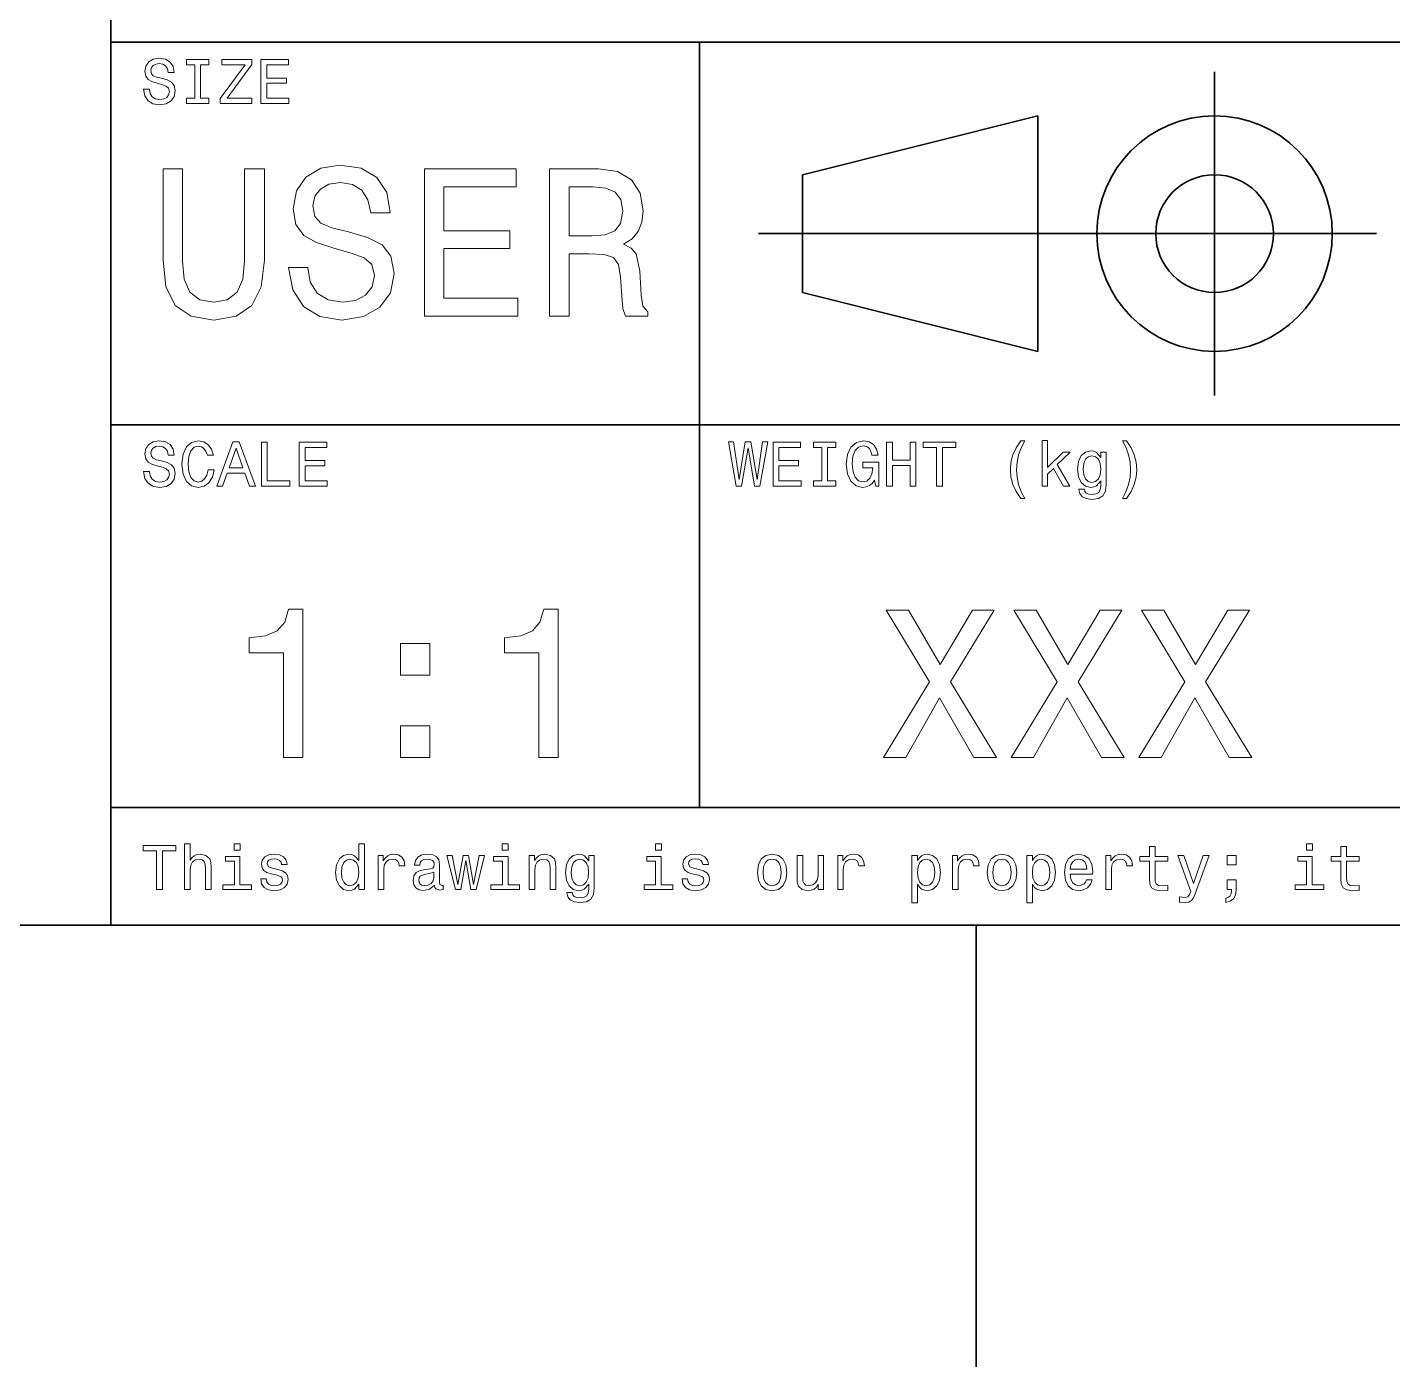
# Model space of a CAD drawing. Extents: x 0 to 1400, y 0 to 600.
# Drawn here: x 1187.16 to 1233.55, y 5 to 50.51 of the extents above; entities that cross this region are included whole.
import ezdxf

# ---------------------------------------------------------------- set-up
doc = ezdxf.new("R2010")
doc.units = 0

msp = doc.modelspace()

# ---------------------------------------------------------------- linework, layer by layer
at = {"color": 7, "lineweight": 35}
for p, q in [((1190, 20), (1190, 80)), ((1190, 50), (1235, 50)), ((1210, 24), (1210, 50)), ((1227.5, 38), (1227.5, 49)), ((1213.5, 45.5), (1221.5, 47.5)), ((1221.5, 47.5), (1221.5, 39.5)), ((1213.5, 41.5), (1213.5, 45.5)), ((1212, 43.5), (1233, 43.5)), ((1221.5, 39.5), (1213.5, 41.5)), ((1190, 37), (1235, 37)), ((1190, 24), (1355, 24)), ((20, 20), (1380, 20)), ((1190, 20), (1380, 20)), ((1219.400024, 20), (1219.400024, 5))]:
    msp.add_line(p, q, dxfattribs=at)
at = {"color": 7, "lineweight": 13}
for points in [[(1191.309082, 48.413544), (1191.112427, 48.413544), (1191.15564, 48.184437), (1191.263672, 48.01585), (1191.430176, 47.914265), (1191.654907, 47.877522), (1191.877563, 47.912102), (1192.043945, 48.007202), (1192.149902, 48.156338), (1192.188721, 48.353024), (1192.156372, 48.530258), (1192.065552, 48.64481), (1191.918579, 48.720459), (1191.721924, 48.776657), (1191.553345, 48.817722), (1191.443115, 48.865273), (1191.380371, 48.934437), (1191.360962, 49.042507), (1191.380371, 49.139767), (1191.436646, 49.213257), (1191.523071, 49.262966), (1191.641968, 49.280258), (1191.762939, 49.258644), (1191.858032, 49.200287), (1191.920776, 49.103024), (1191.95105, 48.97118), (1192.147705, 48.97118), (1192.147705, 48.975502), (1192.113159, 49.178673), (1192.011475, 49.329971), (1191.851562, 49.425072), (1191.635498, 49.457493), (1191.440918, 49.425072), (1191.289673, 49.334293), (1191.192383, 49.193802), (1191.157837, 49.012245), (1191.185913, 48.850143), (1191.268066, 48.739914), (1191.397705, 48.666424), (1191.574951, 48.610229), (1191.75, 48.560516), (1191.881836, 48.512966), (1191.961792, 48.443802), (1191.989868, 48.331409), (1191.963989, 48.216858), (1191.896973, 48.130402), (1191.79541, 48.076366), (1191.663574, 48.059078), (1191.516602, 48.082851), (1191.404175, 48.152016), (1191.332886, 48.264408)], [(1192.852295, 48.100143), (1192.575684, 48.100143), (1192.575684, 47.918587), (1193.327759, 47.918587), (1193.327759, 48.100143), (1193.051147, 48.100143), (1193.051147, 49.23703), (1193.327759, 49.23703), (1193.327759, 49.418587), (1192.575684, 49.418587), (1192.575684, 49.23703), (1192.852295, 49.23703)], [(1193.714722, 47.918587), (1194.791016, 47.918587), (1194.791016, 48.100143), (1193.952393, 48.100143), (1194.791016, 49.247837), (1194.791016, 49.418587), (1193.773071, 49.418587), (1193.773071, 49.23703), (1194.566284, 49.23703), (1193.714722, 48.091496)], [(1195.100098, 47.918587), (1196.051147, 47.918587), (1196.051147, 48.100143), (1195.29895, 48.100143), (1195.29895, 48.608067), (1195.968994, 48.608067), (1195.968994, 48.787464), (1195.29895, 48.787464), (1195.29895, 49.23703), (1196.033813, 49.23703), (1196.033813, 49.418587), (1195.100098, 49.418587)], [(1191.772339, 42.602303), (1191.873291, 41.701729), (1192.190186, 41.060516), (1192.723389, 40.693081), (1193.494263, 40.5634), (1194.257935, 40.693081), (1194.791138, 41.060516), (1195.108154, 41.694523), (1195.216187, 42.602303), (1195.216187, 45.700287), (1194.546143, 45.700287), (1194.546143, 42.56628), (1194.481323, 41.953888), (1194.286743, 41.514408), (1193.955322, 41.255043), (1193.494263, 41.168587), (1193.018799, 41.255043), (1192.687378, 41.514408), (1192.492798, 41.946686), (1192.435181, 42.56628), (1192.435181, 45.700287), (1191.772339, 45.700287)], [(1196.693115, 42.350143), (1196.037476, 42.350143), (1196.181641, 41.586452), (1196.54187, 41.024494), (1197.096558, 40.685879), (1197.845825, 40.5634), (1198.587891, 40.678673), (1199.1427, 40.995674), (1199.495728, 41.492794), (1199.625366, 42.148415), (1199.517334, 42.739193), (1199.214722, 43.121037), (1198.724854, 43.373199), (1198.069214, 43.560516), (1197.507202, 43.697403), (1197.139771, 43.855907), (1196.930908, 44.086452), (1196.866089, 44.446686), (1196.930908, 44.770893), (1197.118164, 45.01585), (1197.406372, 45.181557), (1197.802612, 45.239193), (1198.206055, 45.167145), (1198.523071, 44.972622), (1198.732056, 44.648415), (1198.832886, 44.208931), (1199.488525, 44.208931), (1199.488525, 44.223343), (1199.373291, 44.900574), (1199.034668, 45.4049), (1198.501465, 45.721901), (1197.781006, 45.829971), (1197.132568, 45.721901), (1196.628296, 45.419308), (1196.304077, 44.951008), (1196.188843, 44.345821), (1196.282471, 43.805473), (1196.556274, 43.438038), (1196.988525, 43.193081), (1197.579346, 43.005764), (1198.162842, 42.840057), (1198.602295, 42.681557), (1198.868896, 42.451008), (1198.962524, 42.076366), (1198.876099, 41.694523), (1198.652832, 41.406338), (1198.314209, 41.226223), (1197.874634, 41.168587), (1197.384766, 41.247837), (1197.010132, 41.478386), (1196.772339, 41.853024)], [(1200.65564, 40.700287), (1203.825684, 40.700287), (1203.825684, 41.305473), (1201.318481, 41.305473), (1201.318481, 42.998558), (1203.55188, 42.998558), (1203.55188, 43.596542), (1201.318481, 43.596542), (1201.318481, 45.0951), (1203.768066, 45.0951), (1203.768066, 45.700287), (1200.65564, 45.700287)], [(1204.89917, 40.700287), (1205.569214, 40.700287), (1205.569214, 42.811237), (1206.253662, 42.811237), (1206.757935, 42.789623), (1207.074951, 42.688759), (1207.247925, 42.451008), (1207.319946, 42.025936), (1207.355957, 41.377522), (1207.39917, 40.95245), (1207.485596, 40.700287), (1208.242065, 40.700287), (1208.242065, 40.837173), (1208.076416, 41.038902), (1208.018799, 41.413544), (1207.968384, 42.220459), (1207.845825, 42.818443), (1207.680176, 43.005764), (1207.420776, 43.142651), (1207.708984, 43.322765), (1207.910645, 43.574928), (1208.040405, 43.89193), (1208.083618, 44.273773), (1207.982788, 44.87896), (1207.69458, 45.332851), (1207.219116, 45.606628), (1206.570679, 45.700287), (1204.89917, 45.700287)], [(1206.383301, 45.087894), (1206.822754, 45.044666), (1207.132568, 44.90778), (1207.327148, 44.655617), (1207.391968, 44.259365), (1207.319946, 43.841496), (1207.125366, 43.589336), (1206.793945, 43.459652), (1206.340088, 43.42363), (1205.569214, 43.42363), (1205.569214, 45.087894)], [(1191.309082, 35.413544), (1191.112427, 35.413544), (1191.15564, 35.184437), (1191.263672, 35.01585), (1191.430176, 34.914265), (1191.654907, 34.877522), (1191.877563, 34.912102), (1192.043945, 35.007202), (1192.149902, 35.156338), (1192.188721, 35.353024), (1192.156372, 35.530258), (1192.065552, 35.64481), (1191.918579, 35.720459), (1191.721924, 35.776657), (1191.553345, 35.817722), (1191.443115, 35.865273), (1191.380371, 35.934437), (1191.360962, 36.042507), (1191.380371, 36.139767), (1191.436646, 36.213257), (1191.523071, 36.262966), (1191.641968, 36.280258), (1191.762939, 36.258644), (1191.858032, 36.200287), (1191.920776, 36.103024), (1191.95105, 35.97118), (1192.147705, 35.97118), (1192.147705, 35.975502), (1192.113159, 36.178673), (1192.011475, 36.329971), (1191.851562, 36.425072), (1191.635498, 36.457493), (1191.440918, 36.425072), (1191.289673, 36.334293), (1191.192383, 36.193802), (1191.157837, 36.012245), (1191.185913, 35.850143), (1191.268066, 35.739914), (1191.397705, 35.666424), (1191.574951, 35.610229), (1191.75, 35.560516), (1191.881836, 35.512966), (1191.961792, 35.443802), (1191.989868, 35.331409), (1191.963989, 35.216858), (1191.896973, 35.130402), (1191.79541, 35.076366), (1191.663574, 35.059078), (1191.516602, 35.082851), (1191.404175, 35.152016), (1191.332886, 35.264408)], [(1193.30188, 35.476223), (1193.258667, 35.294666), (1193.187378, 35.164986), (1193.087891, 35.085014), (1192.971191, 35.059078), (1192.830688, 35.09798), (1192.720459, 35.214695), (1192.646973, 35.4049), (1192.623169, 35.668587), (1192.646973, 35.930115), (1192.718262, 36.122478), (1192.828491, 36.239193), (1192.971191, 36.280258), (1193.074951, 36.258644), (1193.163574, 36.198124), (1193.232666, 36.100864), (1193.280273, 35.966858), (1193.485596, 35.966858), (1193.420776, 36.172188), (1193.30835, 36.327808), (1193.154907, 36.425072), (1192.971191, 36.459652), (1192.742065, 36.405617), (1192.567017, 36.254322), (1192.45459, 36.005764), (1192.415649, 35.668587), (1192.45459, 35.331409), (1192.567017, 35.082851), (1192.742065, 34.929394), (1192.971191, 34.877522), (1193.172241, 34.918587), (1193.334351, 35.033138), (1193.448853, 35.22118), (1193.509399, 35.476223)], [(1193.595825, 34.918587), (1193.794678, 34.918587), (1193.952393, 35.359509), (1194.551147, 35.359509), (1194.708984, 34.918587), (1194.912109, 34.918587), (1194.363159, 36.42075), (1194.1427, 36.42075)], [(1194.021606, 35.543228), (1194.25293, 36.204609), (1194.484131, 35.543228)], [(1195.115234, 34.918587), (1196.079224, 34.918587), (1196.079224, 35.100143), (1195.314087, 35.100143), (1195.314087, 36.418587), (1195.115234, 36.418587)], [(1196.401245, 34.918587), (1197.352295, 34.918587), (1197.352295, 35.100143), (1196.600098, 35.100143), (1196.600098, 35.608067), (1197.270142, 35.608067), (1197.270142, 35.787464), (1196.600098, 35.787464), (1196.600098, 36.23703), (1197.334961, 36.23703), (1197.334961, 36.418587), (1196.401245, 36.418587)], [(1211.242065, 34.918587), (1211.432251, 34.918587), (1211.648438, 36.219738), (1211.871094, 34.918587), (1212.052612, 34.918587), (1212.316284, 36.42075), (1212.143433, 36.42075), (1211.95752, 35.143372), (1211.74353, 36.42075), (1211.55542, 36.42075), (1211.345825, 35.143372), (1211.159912, 36.42075), (1210.982666, 36.42075)], [(1212.497803, 34.918587), (1213.448853, 34.918587), (1213.448853, 35.100143), (1212.696655, 35.100143), (1212.696655, 35.608067), (1213.366699, 35.608067), (1213.366699, 35.787464), (1212.696655, 35.787464), (1212.696655, 36.23703), (1213.431519, 36.23703), (1213.431519, 36.418587), (1212.497803, 36.418587)], [(1214.153442, 35.100143), (1213.876831, 35.100143), (1213.876831, 34.918587), (1214.628906, 34.918587), (1214.628906, 35.100143), (1214.352295, 35.100143), (1214.352295, 36.23703), (1214.628906, 36.23703), (1214.628906, 36.418587), (1213.876831, 36.418587), (1213.876831, 36.23703), (1214.153442, 36.23703)], [(1215.949585, 35.119595), (1215.986328, 34.918587), (1216.09436, 34.918587), (1216.09436, 35.729107), (1215.547607, 35.729107), (1215.547607, 35.545387), (1215.884766, 35.545387), (1215.884766, 35.532421), (1215.858765, 35.333572), (1215.789673, 35.1866), (1215.683716, 35.093658), (1215.55188, 35.0634), (1215.404907, 35.102303), (1215.290405, 35.219021), (1215.216919, 35.411381), (1215.190918, 35.675072), (1215.214722, 35.9366), (1215.288208, 36.12896), (1215.404907, 36.245678), (1215.562622, 36.286743), (1215.670776, 36.265129), (1215.759399, 36.204609), (1215.824219, 36.103024), (1215.860962, 35.966858), (1216.074951, 35.966858), (1216.018677, 36.174351), (1215.912842, 36.329971), (1215.763672, 36.425072), (1215.575684, 36.459652), (1215.329224, 36.405617), (1215.143433, 36.247837), (1215.024536, 35.999279), (1214.983398, 35.668587), (1215.024536, 35.335735), (1215.143433, 35.087173), (1215.318481, 34.929394), (1215.53894, 34.877522), (1215.662109, 34.89481), (1215.772339, 34.938038), (1215.867432, 35.013687)], [(1216.35376, 34.918587), (1216.55481, 34.918587), (1216.55481, 35.623199), (1217.15564, 35.623199), (1217.15564, 34.918587), (1217.354492, 34.918587), (1217.354492, 36.418587), (1217.15564, 36.418587), (1217.15564, 35.806915), (1216.55481, 35.806915), (1216.55481, 36.418587), (1216.35376, 36.418587)], [(1218.056885, 34.918587), (1218.255737, 34.918587), (1218.255737, 36.23703), (1218.709595, 36.23703), (1218.709595, 36.418587), (1217.60083, 36.418587), (1217.60083, 36.23703), (1218.056885, 36.23703)], [(1220.916382, 34.501438), (1221.052612, 34.501438), (1220.929443, 34.730545), (1220.842896, 34.970459), (1220.78894, 35.223343), (1220.771606, 35.478386), (1220.78894, 35.733429), (1220.842896, 35.98415), (1220.929443, 36.226223), (1221.052612, 36.45533), (1220.916382, 36.45533), (1220.758667, 36.217579), (1220.648438, 35.981987), (1220.583618, 35.735588), (1220.564087, 35.478386), (1220.583618, 35.219021), (1220.648438, 34.974781), (1220.758667, 34.739193)], [(1221.638306, 34.918587), (1221.828491, 34.918587), (1221.828491, 35.327087), (1222.027344, 35.519451), (1222.368896, 34.918587), (1222.582886, 34.918587), (1222.157104, 35.651295), (1222.593628, 36.07925), (1222.35376, 36.07925), (1221.828491, 35.556194), (1221.828491, 36.470459), (1221.638306, 36.470459)], [(1224.50647, 34.501438), (1224.662109, 34.739193), (1224.772339, 34.974781), (1224.837158, 35.219021), (1224.858765, 35.478386), (1224.837158, 35.735588), (1224.772339, 35.981987), (1224.662109, 36.217579), (1224.50647, 36.45533), (1224.370361, 36.45533), (1224.491333, 36.226223), (1224.577759, 35.98415), (1224.629639, 35.733429), (1224.64917, 35.478386), (1224.629639, 35.223343), (1224.577759, 34.970459), (1224.489136, 34.730545), (1224.370361, 34.501438)], [(1223.817017, 34.970459), (1223.817017, 36.07925), (1223.635498, 36.07925), (1223.635498, 35.891209), (1223.486328, 36.061958), (1223.395508, 36.105186), (1223.293945, 36.120316), (1223.110229, 36.077087), (1222.967529, 35.956051), (1222.874634, 35.761528), (1222.842163, 35.5), (1222.874634, 35.236309), (1222.967529, 35.041786), (1223.110229, 34.918587), (1223.293945, 34.877522), (1223.397705, 34.892651), (1223.484131, 34.931557), (1223.635498, 35.095821), (1223.635498, 34.931557), (1223.618164, 34.801872), (1223.570557, 34.708931), (1223.479858, 34.6549), (1223.343628, 34.635445), (1223.224731, 34.648415), (1223.140503, 34.680836), (1223.09082, 34.73703), (1223.075684, 34.812679), (1222.891968, 34.812679), (1222.891968, 34.804035), (1222.920044, 34.665707), (1223.00647, 34.561958), (1223.144775, 34.494957), (1223.332886, 34.47118), (1223.557617, 34.503601), (1223.706787, 34.594379), (1223.791016, 34.752159)], [(1223.03894, 35.5), (1223.05835, 35.692364), (1223.116699, 35.835014), (1223.20752, 35.919308), (1223.328491, 35.949566), (1223.456055, 35.919308), (1223.551147, 35.835014), (1223.609497, 35.692364), (1223.631104, 35.5), (1223.609497, 35.303314), (1223.551147, 35.162823), (1223.456055, 35.076366), (1223.328491, 35.048271), (1223.20752, 35.076366), (1223.116699, 35.162823), (1223.05835, 35.305473)], [(1195.870361, 25.700289), (1196.526001, 25.700289), (1196.526001, 30.736313), (1196.036011, 30.736313), (1195.906372, 30.296831), (1195.646973, 30.001442), (1195.250732, 29.828531), (1194.703247, 29.770893), (1194.703247, 29.259367), (1195.870361, 29.259367)], [(1204.544678, 25.700289), (1205.200317, 25.700289), (1205.200317, 30.736313), (1204.710449, 30.736313), (1204.580688, 30.296831), (1204.321411, 30.001442), (1203.925171, 29.828531), (1203.377563, 29.770893), (1203.377563, 29.259367), (1204.544678, 29.259367)], [(1216.253662, 25.700289), (1217.010132, 25.700289), (1218.15564, 27.724785), (1219.322754, 25.700289), (1220.086426, 25.700289), (1218.523071, 28.272335), (1220.007202, 30.707493), (1219.279541, 30.707493), (1218.177246, 28.855907), (1217.096558, 30.707493), (1216.340088, 30.707493), (1217.817017, 28.265131)], [(1220.59082, 25.700289), (1221.34729, 25.700289), (1222.492798, 27.724785), (1223.659912, 25.700289), (1224.423706, 25.700289), (1222.860229, 28.272335), (1224.34436, 30.707493), (1223.616699, 30.707493), (1222.514404, 28.855907), (1221.433716, 30.707493), (1220.677246, 30.707493), (1222.154175, 28.265131)], [(1224.927979, 25.700289), (1225.684448, 25.700289), (1226.829956, 27.724785), (1227.997192, 25.700289), (1228.760864, 25.700289), (1227.197388, 28.272335), (1228.681641, 30.707493), (1227.953857, 30.707493), (1226.851562, 28.855907), (1225.770874, 30.707493), (1225.014404, 30.707493), (1226.491333, 28.265131)], [(1199.840088, 28.495678), (1200.834351, 28.495678), (1200.834351, 29.569164), (1199.840088, 29.569164)], [(1199.840088, 25.700289), (1200.834351, 25.700289), (1200.834351, 26.773775), (1199.840088, 26.773775)], [(1192.504272, 21.214336), (1192.69458, 21.214336), (1192.69458, 21.884365), (1192.713989, 22.037823), (1192.776611, 22.150215), (1192.873901, 22.219379), (1193.003662, 22.245316), (1193.1073, 22.223701), (1193.172241, 22.165344), (1193.20459, 22.068083), (1193.215454, 21.9384), (1193.215454, 21.214336), (1193.40564, 21.214336), (1193.40564, 21.977304), (1193.396973, 22.130762), (1193.358032, 22.258286), (1193.230591, 22.375), (1193.031738, 22.416065), (1192.923584, 22.400936), (1192.830688, 22.359869), (1192.75293, 22.295029), (1192.69458, 22.206411), (1192.69458, 22.766211), (1192.504272, 22.766211)], [(1194.393433, 22.766211), (1194.192383, 22.766211), (1194.192383, 22.550072), (1194.393433, 22.550072)], [(1198.422241, 21.393732), (1198.422241, 21.214336), (1198.612427, 21.214336), (1198.612427, 22.766211), (1198.424316, 22.766211), (1198.424316, 22.197765), (1198.279541, 22.36203), (1198.190918, 22.400936), (1198.089355, 22.416065), (1197.90564, 22.372837), (1197.762939, 22.251801), (1197.670044, 22.057276), (1197.637573, 21.795748), (1197.670044, 21.534222), (1197.762939, 21.337536), (1197.90564, 21.214336), (1198.089355, 21.173269), (1198.190918, 21.1884), (1198.281738, 21.227304)], [(1203.501465, 22.766211), (1203.300415, 22.766211), (1203.300415, 22.550072), (1203.501465, 22.550072)], [(1208.706055, 22.766211), (1208.505005, 22.766211), (1208.505005, 22.550072), (1208.706055, 22.550072)], [(1230.825684, 22.766211), (1230.624634, 22.766211), (1230.624634, 22.550072), (1230.825684, 22.550072)], [(1191.551147, 21.214336), (1191.75, 21.214336), (1191.75, 22.53278), (1192.203857, 22.53278), (1192.203857, 22.714336), (1191.095093, 22.714336), (1191.095093, 22.53278), (1191.551147, 22.53278)], [(1194.386841, 21.374279), (1194.386841, 22.336094), (1193.898438, 22.336094), (1193.898438, 22.17399), (1194.196655, 22.17399), (1194.196655, 21.374279), (1193.807617, 21.374279), (1193.807617, 21.214336), (1194.780273, 21.214336), (1194.780273, 21.374279)], [(1195.675049, 21.89085), (1195.491333, 21.934076), (1195.355225, 21.983789), (1195.309814, 22.085373), (1195.322754, 22.1567), (1195.368164, 22.208572), (1195.44165, 22.240993), (1195.547607, 22.253962), (1195.64917, 22.240993), (1195.729126, 22.202089), (1195.781006, 22.143732), (1195.802612, 22.065922), (1195.988525, 22.065922), (1195.988525, 22.070244), (1195.956055, 22.210733), (1195.867432, 22.320965), (1195.729126, 22.390129), (1195.547607, 22.416065), (1195.363892, 22.390129), (1195.229858, 22.318804), (1195.145508, 22.212896), (1195.119629, 22.07889), (1195.139038, 21.949207), (1195.199585, 21.858429), (1195.29895, 21.793587), (1195.443848, 21.748198), (1195.65564, 21.696325), (1195.785278, 21.64229), (1195.819824, 21.599062), (1195.832886, 21.534222), (1195.813354, 21.45425), (1195.761475, 21.393732), (1195.677246, 21.354826), (1195.564819, 21.341858), (1195.445923, 21.354826), (1195.359497, 21.400215), (1195.301147, 21.473701), (1195.277344, 21.575287), (1195.093628, 21.575287), (1195.123901, 21.402376), (1195.212524, 21.277016), (1195.353027, 21.201368), (1195.547607, 21.173269), (1195.750732, 21.201368), (1195.899902, 21.277016), (1195.990601, 21.398054), (1196.023071, 21.555836), (1195.999268, 21.692001), (1195.932251, 21.784941), (1195.822021, 21.845461)], [(1199.081421, 21.214336), (1199.271606, 21.214336), (1199.271606, 21.877882), (1199.291016, 22.037823), (1199.349365, 22.152376), (1199.44458, 22.22154), (1199.572021, 22.245316), (1199.667114, 22.230186), (1199.738525, 22.186958), (1199.781738, 22.113472), (1199.796875, 22.014048), (1199.989136, 22.014048), (1199.963257, 22.189121), (1199.891968, 22.31448), (1199.773071, 22.390129), (1199.610962, 22.416065), (1199.500732, 22.398775), (1199.40564, 22.355547), (1199.321289, 22.282061), (1199.254272, 22.182636), (1199.254272, 22.375), (1199.081421, 22.375)], [(1201.000732, 21.365633), (1201.000732, 21.35915), (1201.011475, 21.285662), (1201.043945, 21.233789), (1201.180176, 21.192722), (1201.286011, 21.210014), (1201.286011, 21.356987), (1201.240601, 21.350504), (1201.180176, 21.378601), (1201.169312, 21.465057), (1201.169312, 22.065922), (1201.143311, 22.219379), (1201.067749, 22.32745), (1200.935913, 22.39229), (1200.75, 22.416065), (1200.568481, 22.390129), (1200.434448, 22.316643), (1200.350098, 22.202089), (1200.322021, 22.050793), (1200.322021, 22.037823), (1200.492798, 22.037823), (1200.507935, 22.128601), (1200.55542, 22.193443), (1200.633301, 22.232347), (1200.74353, 22.247478), (1200.849365, 22.236671), (1200.925049, 22.20425), (1200.970459, 22.148054), (1200.985596, 22.070244), (1200.976929, 21.979465), (1200.942383, 21.934076), (1200.855957, 21.912464), (1200.693848, 21.895172), (1200.507935, 21.856268), (1200.376099, 21.787104), (1200.298218, 21.679033), (1200.274536, 21.519091), (1200.296143, 21.37644), (1200.363159, 21.270533), (1200.471191, 21.203529), (1200.620361, 21.179754), (1200.821289, 21.225143)], [(1201.886841, 21.214336), (1202.059814, 22.199926), (1202.232666, 21.214336), (1202.414307, 21.214336), (1202.699585, 22.375), (1202.515869, 22.375), (1202.323486, 21.389408), (1202.15271, 22.375), (1201.964722, 22.375), (1201.793945, 21.389408), (1201.601562, 22.375), (1201.420044, 22.375), (1201.705322, 21.214336)], [(1203.494995, 21.374279), (1203.494995, 22.336094), (1203.00647, 22.336094), (1203.00647, 22.17399), (1203.30481, 22.17399), (1203.30481, 21.374279), (1202.915649, 21.374279), (1202.915649, 21.214336), (1203.888306, 21.214336), (1203.888306, 21.374279)], [(1204.214722, 21.214336), (1204.404907, 21.214336), (1204.404907, 21.884365), (1204.424316, 22.037823), (1204.487061, 22.150215), (1204.584351, 22.219379), (1204.713989, 22.245316), (1204.817749, 22.223701), (1204.882568, 22.165344), (1204.915039, 22.068083), (1204.925781, 21.9384), (1204.925781, 21.214336), (1205.115967, 21.214336), (1205.115967, 21.977304), (1205.1073, 22.130762), (1205.068481, 22.258286), (1204.940918, 22.375), (1204.742065, 22.416065), (1204.631836, 22.400936), (1204.53894, 22.359869), (1204.458984, 22.290705), (1204.39624, 22.197765), (1204.39624, 22.375), (1204.214722, 22.375)], [(1206.419312, 21.266209), (1206.419312, 22.375), (1206.237793, 22.375), (1206.237793, 22.186958), (1206.088623, 22.357708), (1205.997803, 22.400936), (1205.89624, 22.416065), (1205.712524, 22.372837), (1205.569946, 22.251801), (1205.476929, 22.057276), (1205.44458, 21.795748), (1205.476929, 21.532061), (1205.569946, 21.337536), (1205.712524, 21.214336), (1205.89624, 21.173269), (1206, 21.1884), (1206.086426, 21.227304), (1206.237793, 21.391569), (1206.237793, 21.227304), (1206.220459, 21.097622), (1206.172852, 21.004683), (1206.082153, 20.950647), (1205.945923, 20.931194), (1205.827148, 20.944164), (1205.742798, 20.976583), (1205.693115, 21.03278), (1205.677979, 21.108429), (1205.494263, 21.108429), (1205.494263, 21.099783), (1205.522339, 20.961454), (1205.608765, 20.857708), (1205.74707, 20.790705), (1205.935181, 20.76693), (1206.159912, 20.799351), (1206.309082, 20.890129), (1206.393433, 21.047911)], [(1208.699585, 21.374279), (1208.699585, 22.336094), (1208.21106, 22.336094), (1208.21106, 22.17399), (1208.509399, 22.17399), (1208.509399, 21.374279), (1208.120361, 21.374279), (1208.120361, 21.214336), (1209.092896, 21.214336), (1209.092896, 21.374279)], [(1209.987793, 21.89085), (1209.804077, 21.934076), (1209.667847, 21.983789), (1209.622437, 22.085373), (1209.635498, 22.1567), (1209.680786, 22.208572), (1209.754272, 22.240993), (1209.860229, 22.253962), (1209.961792, 22.240993), (1210.041748, 22.202089), (1210.093628, 22.143732), (1210.115234, 22.065922), (1210.301147, 22.065922), (1210.301147, 22.070244), (1210.268677, 22.210733), (1210.180176, 22.320965), (1210.041748, 22.390129), (1209.860229, 22.416065), (1209.676514, 22.390129), (1209.54248, 22.318804), (1209.458252, 22.212896), (1209.432251, 22.07889), (1209.451782, 21.949207), (1209.512207, 21.858429), (1209.611694, 21.793587), (1209.75647, 21.748198), (1209.968262, 21.696325), (1210.098022, 21.64229), (1210.132568, 21.599062), (1210.145508, 21.534222), (1210.126099, 21.45425), (1210.074219, 21.393732), (1209.989868, 21.354826), (1209.877563, 21.341858), (1209.758667, 21.354826), (1209.672241, 21.400215), (1209.613892, 21.473701), (1209.590088, 21.575287), (1209.406372, 21.575287), (1209.436646, 21.402376), (1209.525269, 21.277016), (1209.665649, 21.201368), (1209.860229, 21.173269), (1210.063354, 21.201368), (1210.212524, 21.277016), (1210.303345, 21.398054), (1210.335693, 21.555836), (1210.312012, 21.692001), (1210.244995, 21.784941), (1210.134766, 21.845461)], [(1211.965454, 21.793587), (1212, 21.529898), (1212.099365, 21.335373), (1212.257202, 21.214336), (1212.468994, 21.173269), (1212.678711, 21.214336), (1212.836426, 21.333212), (1212.935913, 21.527737), (1212.972656, 21.793587), (1212.935913, 22.057276), (1212.836426, 22.253962), (1212.678711, 22.372837), (1212.468994, 22.416065), (1212.257202, 22.372837), (1212.099365, 22.251801), (1212, 22.057276)], [(1214.217529, 22.375), (1214.027344, 22.375), (1214.027344, 21.704971), (1214.005737, 21.549351), (1213.943115, 21.436958), (1213.845825, 21.367794), (1213.718262, 21.34618), (1213.616699, 21.363472), (1213.55188, 21.415344), (1213.515137, 21.503962), (1213.50647, 21.629322), (1213.50647, 22.375), (1213.316284, 22.375), (1213.316284, 21.61203), (1213.322754, 21.458572), (1213.363892, 21.331051), (1213.489258, 21.214336), (1213.690186, 21.173269), (1213.798218, 21.1884), (1213.891235, 21.227304), (1213.971191, 21.294308), (1214.036011, 21.391569), (1214.036011, 21.214336), (1214.217529, 21.214336)], [(1214.69519, 21.214336), (1214.885498, 21.214336), (1214.885498, 21.877882), (1214.904907, 22.037823), (1214.963257, 22.152376), (1215.05835, 22.22154), (1215.185913, 22.245316), (1215.281006, 22.230186), (1215.352295, 22.186958), (1215.395508, 22.113472), (1215.410645, 22.014048), (1215.603027, 22.014048), (1215.577148, 22.189121), (1215.505737, 22.31448), (1215.386841, 22.390129), (1215.224731, 22.416065), (1215.114502, 22.398775), (1215.019409, 22.355547), (1214.935181, 22.282061), (1214.868164, 22.182636), (1214.868164, 22.375), (1214.69519, 22.375)], [(1217.40564, 22.195604), (1217.40564, 22.375), (1217.215454, 22.375), (1217.215454, 20.764769), (1217.40564, 20.764769), (1217.40564, 21.391569), (1217.472656, 21.289986), (1217.548218, 21.222982), (1217.738525, 21.173269), (1217.920044, 21.214336), (1218.062744, 21.337536), (1218.15564, 21.532061), (1218.190186, 21.795748), (1218.15564, 22.057276), (1218.062744, 22.251801), (1217.920044, 22.372837), (1217.738525, 22.416065), (1217.634766, 22.403097), (1217.546143, 22.36203), (1217.470459, 22.292866)], [(1218.598755, 21.214336), (1218.78894, 21.214336), (1218.78894, 21.877882), (1218.80835, 22.037823), (1218.866699, 22.152376), (1218.961792, 22.22154), (1219.089355, 22.245316), (1219.184448, 22.230186), (1219.255737, 22.186958), (1219.29895, 22.113472), (1219.314087, 22.014048), (1219.50647, 22.014048), (1219.480591, 22.189121), (1219.40918, 22.31448), (1219.290405, 22.390129), (1219.128296, 22.416065), (1219.018066, 22.398775), (1218.922974, 22.355547), (1218.838623, 22.282061), (1218.771606, 22.182636), (1218.771606, 22.375), (1218.598755, 22.375)], [(1219.772339, 21.793587), (1219.806885, 21.529898), (1219.906372, 21.335373), (1220.064087, 21.214336), (1220.276001, 21.173269), (1220.485596, 21.214336), (1220.643433, 21.333212), (1220.742798, 21.527737), (1220.779541, 21.793587), (1220.742798, 22.057276), (1220.643433, 22.253962), (1220.485596, 22.372837), (1220.276001, 22.416065), (1220.064087, 22.372837), (1219.906372, 22.251801), (1219.806885, 22.057276)], [(1221.309082, 22.195604), (1221.309082, 22.375), (1221.118896, 22.375), (1221.118896, 20.764769), (1221.309082, 20.764769), (1221.309082, 21.391569), (1221.376099, 21.289986), (1221.451782, 21.222982), (1221.641968, 21.173269), (1221.823486, 21.214336), (1221.966187, 21.337536), (1222.059082, 21.532061), (1222.093628, 21.795748), (1222.059082, 22.057276), (1221.966187, 22.251801), (1221.823486, 22.372837), (1221.641968, 22.416065), (1221.538208, 22.403097), (1221.449585, 22.36203), (1221.373901, 22.292866)], [(1222.59729, 21.739553), (1223.358032, 21.739553), (1223.360229, 21.828169), (1223.325684, 22.076729), (1223.230591, 22.262608), (1223.079224, 22.375), (1222.878296, 22.416065), (1222.681519, 22.372837), (1222.530273, 22.251801), (1222.432983, 22.055115), (1222.398438, 21.795748), (1222.430786, 21.529898), (1222.528076, 21.335373), (1222.677246, 21.214336), (1222.871826, 21.173269), (1223.040405, 21.201368), (1223.178711, 21.274855), (1223.280273, 21.391569), (1223.338623, 21.54719), (1223.150635, 21.54719), (1223.111694, 21.460733), (1223.05542, 21.395893), (1222.895508, 21.344019), (1222.772339, 21.367794), (1222.679443, 21.443443), (1222.618896, 21.566643), (1222.59729, 21.733068)], [(1223.803345, 21.214336), (1223.99353, 21.214336), (1223.99353, 21.877882), (1224.012939, 22.037823), (1224.071289, 22.152376), (1224.166382, 22.22154), (1224.293945, 22.245316), (1224.389038, 22.230186), (1224.460327, 22.186958), (1224.503662, 22.113472), (1224.518799, 22.014048), (1224.71106, 22.014048), (1224.685181, 22.189121), (1224.613892, 22.31448), (1224.494995, 22.390129), (1224.332886, 22.416065), (1224.222656, 22.398775), (1224.127563, 22.355547), (1224.043213, 22.282061), (1223.976196, 22.182636), (1223.976196, 22.375), (1223.803345, 22.375)], [(1225.288208, 22.17399), (1225.288208, 21.592579), (1225.301147, 21.404537), (1225.361694, 21.274855), (1225.482666, 21.199207), (1225.687988, 21.173269), (1225.912842, 21.184076), (1225.912842, 21.348343), (1225.748535, 21.335373), (1225.599365, 21.352665), (1225.519409, 21.4067), (1225.484863, 21.497478), (1225.478394, 21.625), (1225.478394, 22.17399), (1225.912842, 22.17399), (1225.912842, 22.336094), (1225.478394, 22.336094), (1225.478394, 22.675432), (1225.288208, 22.675432), (1225.288208, 22.336094), (1224.959717, 22.336094), (1224.959717, 22.17399)], [(1227.114502, 22.375), (1226.781738, 21.419668), (1226.455322, 22.375), (1226.247803, 22.375), (1226.688721, 21.149494), (1226.649902, 21.041426), (1226.589355, 20.967939), (1226.487793, 20.944164), (1226.312744, 20.965776), (1226.312744, 20.782061), (1226.496338, 20.764769), (1226.628296, 20.782061), (1226.721191, 20.836094), (1226.788208, 20.929033), (1226.846558, 21.065201), (1227.317749, 22.375)], [(1227.933716, 22.052954), (1228.231934, 22.052954), (1228.231934, 22.375), (1227.933716, 22.375)], [(1230.819214, 21.374279), (1230.819214, 22.336094), (1230.330688, 22.336094), (1230.330688, 22.17399), (1230.628906, 22.17399), (1230.628906, 21.374279), (1230.239868, 21.374279), (1230.239868, 21.214336), (1231.212524, 21.214336), (1231.212524, 21.374279)], [(1231.793945, 22.17399), (1231.793945, 21.592579), (1231.806885, 21.404537), (1231.867432, 21.274855), (1231.988525, 21.199207), (1232.193848, 21.173269), (1232.418579, 21.184076), (1232.418579, 21.348343), (1232.254272, 21.335373), (1232.105225, 21.352665), (1232.025269, 21.4067), (1231.990601, 21.497478), (1231.984131, 21.625), (1231.984131, 22.17399), (1232.418579, 22.17399), (1232.418579, 22.336094), (1231.984131, 22.336094), (1231.984131, 22.675432), (1231.793945, 22.675432), (1231.793945, 22.336094), (1231.465454, 22.336094), (1231.465454, 22.17399)], [(1198.121704, 22.245316), (1198.24707, 22.215057), (1198.342163, 22.130762), (1198.398438, 21.990273), (1198.420044, 21.795748), (1198.398438, 21.599062), (1198.342163, 21.458572), (1198.24707, 21.372118), (1198.121704, 21.344019), (1198.00293, 21.372118), (1197.912109, 21.458572), (1197.851562, 21.601225), (1197.832153, 21.795748), (1197.851562, 21.988111), (1197.912109, 22.128601), (1198.00293, 22.215057)], [(1200.979126, 21.620676), (1200.953125, 21.508284), (1200.884033, 21.421829), (1200.780273, 21.365633), (1200.65271, 21.34618), (1200.570557, 21.356987), (1200.512207, 21.391569), (1200.475464, 21.452089), (1200.464722, 21.536383), (1200.473389, 21.61203), (1200.507935, 21.666065), (1200.64624, 21.726583), (1200.821289, 21.752522), (1200.979126, 21.804394)], [(1205.641235, 21.795748), (1205.660645, 21.988111), (1205.718994, 22.130762), (1205.809814, 22.215057), (1205.930786, 22.245316), (1206.05835, 22.215057), (1206.153442, 22.130762), (1206.211792, 21.988111), (1206.233398, 21.795748), (1206.211792, 21.599062), (1206.153442, 21.458572), (1206.05835, 21.372118), (1205.930786, 21.344019), (1205.809814, 21.372118), (1205.718994, 21.458572), (1205.660645, 21.601225)], [(1212.159912, 21.795748), (1212.179443, 21.990273), (1212.239868, 22.130762), (1212.337158, 22.217218), (1212.468994, 22.247478), (1212.598755, 22.217218), (1212.695923, 22.132925), (1212.75647, 21.990273), (1212.778076, 21.795748), (1212.75647, 21.599062), (1212.695923, 21.456411), (1212.598755, 21.369955), (1212.468994, 21.341858), (1212.337158, 21.369955), (1212.239868, 21.456411), (1212.179443, 21.599062)], [(1217.706055, 21.344019), (1217.578491, 21.372118), (1217.485596, 21.458572), (1217.427246, 21.599062), (1217.407837, 21.795748), (1217.427246, 21.990273), (1217.485596, 22.130762), (1217.578491, 22.215057), (1217.706055, 22.245316), (1217.822754, 22.215057), (1217.915771, 22.128601), (1217.974121, 21.988111), (1217.995728, 21.795748), (1217.974121, 21.601225), (1217.915771, 21.458572), (1217.822754, 21.372118)], [(1219.966919, 21.795748), (1219.986328, 21.990273), (1220.046875, 22.130762), (1220.144043, 22.217218), (1220.276001, 22.247478), (1220.40564, 22.217218), (1220.50293, 22.132925), (1220.563354, 21.990273), (1220.584961, 21.795748), (1220.563354, 21.599062), (1220.50293, 21.456411), (1220.40564, 21.369955), (1220.276001, 21.341858), (1220.144043, 21.369955), (1220.046875, 21.456411), (1219.986328, 21.599062)], [(1221.609497, 21.344019), (1221.481934, 21.372118), (1221.389038, 21.458572), (1221.330688, 21.599062), (1221.311279, 21.795748), (1221.330688, 21.990273), (1221.389038, 22.130762), (1221.481934, 22.215057), (1221.609497, 22.245316), (1221.726196, 22.215057), (1221.819214, 22.128601), (1221.877563, 21.988111), (1221.89917, 21.795748), (1221.877563, 21.601225), (1221.819214, 21.458572), (1221.726196, 21.372118)], [(1222.59729, 21.899494), (1222.621094, 22.04863), (1222.679443, 22.158861), (1222.768066, 22.225864), (1222.884766, 22.24964), (1222.999268, 22.225864), (1223.087891, 22.158861), (1223.141968, 22.04863), (1223.161377, 21.899494)], [(1227.933716, 21.214336), (1228.078491, 21.214336), (1228.078491, 21.173269), (1228.067749, 21.069523), (1228.033203, 20.996037), (1227.972656, 20.948486), (1227.881836, 20.924711), (1227.881836, 20.777737), (1228.031006, 20.812319), (1228.141235, 20.89229), (1228.208252, 21.019812), (1228.231934, 21.190561), (1228.231934, 21.538544), (1227.933716, 21.538544)]]:
    msp.add_lwpolyline(points, close=True, dxfattribs=at)
at = {"color": 7, "lineweight": 35}
for radius in [4, 2]:
    msp.add_circle((1227.5, 43.5), radius, dxfattribs=at)

doc.saveas('drawing.dxf')
